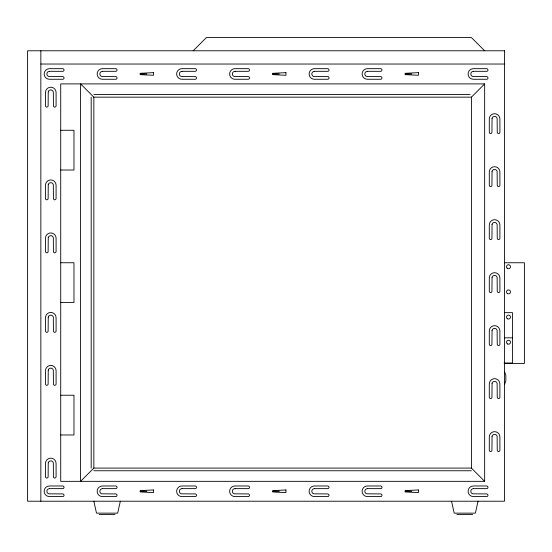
<?xml version="1.0" encoding="UTF-8"?>
<svg xmlns="http://www.w3.org/2000/svg" width="552" height="552" viewBox="0 0 552 552"><rect width="100%" height="100%" fill="white"/><g stroke="black" fill="none" stroke-linecap="round" stroke-linejoin="round"><path stroke-width="0.83" d="M120.336 501.216L117.686 513.139L96.49 513.139L93.84 501.216M478.032 501.216L475.382 513.139L454.186 513.139L451.536 501.216M504.528 384.634L505.853 380.659L505.853 375.36L504.528 371.386M193.2 50.784L206.448 37.536L471.408 37.536L484.656 50.784M484.656 481.344L471.408 468.096L93.84 468.096L80.592 481.344L80.592 83.904L93.84 97.152L471.408 97.152L484.656 83.904L484.656 481.344L60.72 481.344L60.72 83.904L484.656 83.904M40.848 64.032L504.528 64.032M140.208 73.968L146.832 73.968M272.688 73.968L279.312 73.968M405.168 73.968L411.792 73.968M93.84 94.502L470.083 94.502M60.72 130.272L73.968 130.272L73.968 170.016L60.72 170.016M60.72 262.752L73.968 262.752L73.968 302.496L60.72 302.496M504.528 262.752L524.4 262.752L524.4 363.437L504.528 363.437M504.528 312.653L512.477 312.653L512.477 362.995L504.045 362.995M504.528 337.824L512.477 337.824M60.72 395.232L73.968 395.232L73.968 434.976L60.72 434.976M93.84 470.746L471.408 470.746M140.208 491.28L146.832 491.28M272.688 491.28L279.312 491.28M405.168 491.28L411.792 491.28M99.16 514.464L115.016 514.464M456.856 514.464L472.712 514.464M471.408 97.152L471.408 468.096M93.84 97.152L93.84 468.096M91.19 97.152L91.19 468.096M40.848 50.784L40.848 501.216M48.245 91.832L48.134 105.763A1.325 1.325 0 0 1 46.81 107.088A1.325 1.325 0 0 1 45.485 105.763L45.485 92.515A5.299 5.299 0 0 1 50.784 87.216A5.299 5.299 0 0 1 56.083 92.515L56.083 105.763A1.325 1.325 0 0 1 54.758 107.088A1.325 1.325 0 0 1 53.434 105.763L53.323 91.832A2.629 2.629 0 0 0 48.245 91.832M48.245 184.568L48.134 198.499A1.325 1.325 0 0 1 46.81 199.824A1.325 1.325 0 0 1 45.485 198.499L45.485 185.251A5.299 5.299 0 0 1 50.784 179.952A5.299 5.299 0 0 1 56.083 185.251L56.083 198.499A1.325 1.325 0 0 1 54.758 199.824A1.325 1.325 0 0 1 53.434 198.499L53.323 184.568A2.629 2.629 0 0 0 48.245 184.568M48.245 237.56L48.134 251.491A1.325 1.325 0 0 1 46.81 252.816A1.325 1.325 0 0 1 45.485 251.491L45.485 238.243A5.299 5.299 0 0 1 50.784 232.944A5.299 5.299 0 0 1 56.083 238.243L56.083 251.491A1.325 1.325 0 0 1 54.758 252.816A1.325 1.325 0 0 1 53.434 251.491L53.323 237.56A2.629 2.629 0 0 0 48.245 237.56M48.245 317.048L48.134 330.979A1.325 1.325 0 0 1 46.81 332.304A1.325 1.325 0 0 1 45.485 330.979L45.485 317.731A5.299 5.299 0 0 1 50.784 312.432A5.299 5.299 0 0 1 56.083 317.731L56.083 330.979A1.325 1.325 0 0 1 54.758 332.304A1.325 1.325 0 0 1 53.434 330.979L53.323 317.048A2.629 2.629 0 0 0 48.245 317.048M48.245 370.04L48.134 383.971A1.325 1.325 0 0 1 46.81 385.296A1.325 1.325 0 0 1 45.485 383.971L45.485 370.723A5.299 5.299 0 0 1 50.784 365.424A5.299 5.299 0 0 1 56.083 370.723L56.083 383.971A1.325 1.325 0 0 1 54.758 385.296A1.325 1.325 0 0 1 53.434 383.971L53.323 370.04A2.629 2.629 0 0 0 48.245 370.04M48.245 462.776L48.134 476.707A1.325 1.325 0 0 1 46.81 478.032A1.325 1.325 0 0 1 45.485 476.707L45.485 463.459A5.299 5.299 0 0 1 50.784 458.16A5.299 5.299 0 0 1 56.083 463.459L56.083 476.707A1.325 1.325 0 0 1 54.758 478.032A1.325 1.325 0 0 1 53.434 476.707L53.323 462.776A2.629 2.629 0 0 0 48.245 462.776M492.053 118.328L491.942 132.259A1.325 1.325 0 0 1 490.618 133.584A1.325 1.325 0 0 1 489.293 132.259L489.293 119.011A5.299 5.299 0 0 1 494.592 113.712A5.299 5.299 0 0 1 499.891 119.011L499.891 132.259A1.325 1.325 0 0 1 498.566 133.584A1.325 1.325 0 0 1 497.242 132.259L497.131 118.328A2.629 2.629 0 0 0 492.053 118.328M492.053 171.32L491.942 185.251A1.325 1.325 0 0 1 490.618 186.576A1.325 1.325 0 0 1 489.293 185.251L489.293 172.003A5.299 5.299 0 0 1 494.592 166.704A5.299 5.299 0 0 1 499.891 172.003L499.891 185.251A1.325 1.325 0 0 1 498.566 186.576A1.325 1.325 0 0 1 497.242 185.251L497.131 171.32A2.629 2.629 0 0 0 492.053 171.32M492.053 224.312L491.942 238.243A1.325 1.325 0 0 1 490.618 239.568A1.325 1.325 0 0 1 489.293 238.243L489.293 224.995A5.299 5.299 0 0 1 494.592 219.696A5.299 5.299 0 0 1 499.891 224.995L499.891 238.243A1.325 1.325 0 0 1 498.566 239.568A1.325 1.325 0 0 1 497.242 238.243L497.131 224.312A2.629 2.629 0 0 0 492.053 224.312M492.053 277.304L491.942 291.235A1.325 1.325 0 0 1 490.618 292.56A1.325 1.325 0 0 1 489.293 291.235L489.293 277.987A5.299 5.299 0 0 1 494.592 272.688A5.299 5.299 0 0 1 499.891 277.987L499.891 291.235A1.325 1.325 0 0 1 498.566 292.56A1.325 1.325 0 0 1 497.242 291.235L497.131 277.304A2.629 2.629 0 0 0 492.053 277.304M492.053 330.296L491.942 344.227A1.325 1.325 0 0 1 490.618 345.552A1.325 1.325 0 0 1 489.293 344.227L489.293 330.979A5.299 5.299 0 0 1 494.592 325.68A5.299 5.299 0 0 1 499.891 330.979L499.891 344.227A1.325 1.325 0 0 1 498.566 345.552A1.325 1.325 0 0 1 497.242 344.227L497.131 330.296A2.629 2.629 0 0 0 492.053 330.296M492.053 383.288L491.942 397.219A1.325 1.325 0 0 1 490.618 398.544A1.325 1.325 0 0 1 489.293 397.219L489.293 383.971A5.299 5.299 0 0 1 494.592 378.672A5.299 5.299 0 0 1 499.891 383.971L499.891 397.219A1.325 1.325 0 0 1 498.566 398.544A1.325 1.325 0 0 1 497.242 397.219L497.131 383.288A2.629 2.629 0 0 0 492.053 383.288M492.053 436.28L491.942 450.211A1.325 1.325 0 0 1 490.618 451.536A1.325 1.325 0 0 1 489.293 450.211L489.293 436.963A5.299 5.299 0 0 1 494.592 431.664A5.299 5.299 0 0 1 499.891 436.963L499.891 450.211A1.325 1.325 0 0 1 498.566 451.536A1.325 1.325 0 0 1 497.242 450.211L497.131 436.28A2.629 2.629 0 0 0 492.053 436.28M49.632 71.318L48.776 71.429A2.629 2.629 0 0 0 48.776 76.507L62.707 76.618A1.325 1.325 0 0 1 64.032 77.942A1.325 1.325 0 0 1 62.707 79.267L49.459 79.267A5.299 5.299 0 0 1 44.16 73.968A5.299 5.299 0 0 1 49.459 68.669L62.707 68.669A1.325 1.325 0 0 1 64.032 69.994A1.325 1.325 0 0 1 62.707 71.318L49.632 71.318M102.624 71.318L101.768 71.429A2.629 2.629 0 0 0 101.768 76.507L115.699 76.618A1.325 1.325 0 0 1 117.024 77.942A1.325 1.325 0 0 1 115.699 79.267L102.451 79.267A5.299 5.299 0 0 1 97.152 73.968A5.299 5.299 0 0 1 102.451 68.669L115.699 68.669A1.325 1.325 0 0 1 117.024 69.994A1.325 1.325 0 0 1 115.699 71.318L102.624 71.318M182.112 71.318L181.256 71.429A2.629 2.629 0 0 0 181.256 76.507L195.187 76.618A1.325 1.325 0 0 1 196.512 77.942A1.325 1.325 0 0 1 195.187 79.267L181.939 79.267A5.299 5.299 0 0 1 176.64 73.968A5.299 5.299 0 0 1 181.939 68.669L195.187 68.669A1.325 1.325 0 0 1 196.512 69.994A1.325 1.325 0 0 1 195.187 71.318L182.112 71.318M235.104 71.318L234.248 71.429A2.629 2.629 0 0 0 234.248 76.507L248.179 76.618A1.325 1.325 0 0 1 249.504 77.942A1.325 1.325 0 0 1 248.179 79.267L234.931 79.267A5.299 5.299 0 0 1 229.632 73.968A5.299 5.299 0 0 1 234.931 68.669L248.179 68.669A1.325 1.325 0 0 1 249.504 69.994A1.325 1.325 0 0 1 248.179 71.318L235.104 71.318M314.592 71.318L313.736 71.429A2.629 2.629 0 0 0 313.736 76.507L327.667 76.618A1.325 1.325 0 0 1 328.992 77.942A1.325 1.325 0 0 1 327.667 79.267L314.419 79.267A5.299 5.299 0 0 1 309.12 73.968A5.299 5.299 0 0 1 314.419 68.669L327.667 68.669A1.325 1.325 0 0 1 328.992 69.994A1.325 1.325 0 0 1 327.667 71.318L314.592 71.318M367.584 71.318L366.728 71.429A2.629 2.629 0 0 0 366.728 76.507L380.659 76.618A1.325 1.325 0 0 1 381.984 77.942A1.325 1.325 0 0 1 380.659 79.267L367.411 79.267A5.299 5.299 0 0 1 362.112 73.968A5.299 5.299 0 0 1 367.411 68.669L380.659 68.669A1.325 1.325 0 0 1 381.984 69.994A1.325 1.325 0 0 1 380.659 71.318L367.584 71.318M473.568 71.318L472.712 71.429A2.629 2.629 0 0 0 472.712 76.507L486.643 76.618A1.325 1.325 0 0 1 487.968 77.942A1.325 1.325 0 0 1 486.643 79.267L473.395 79.267A5.299 5.299 0 0 1 468.096 73.968A5.299 5.299 0 0 1 473.395 68.669L486.643 68.669A1.325 1.325 0 0 1 487.968 69.994A1.325 1.325 0 0 1 486.643 71.318L473.568 71.318M49.632 488.63L48.776 488.741A2.629 2.629 0 0 0 48.776 493.819L62.707 493.93A1.325 1.325 0 0 1 64.032 495.254A1.325 1.325 0 0 1 62.707 496.579L49.459 496.579A5.299 5.299 0 0 1 44.16 491.28A5.299 5.299 0 0 1 49.459 485.981L62.707 485.981A1.325 1.325 0 0 1 64.032 487.306A1.325 1.325 0 0 1 62.707 488.63L49.632 488.63M102.624 488.63L101.768 488.741A2.629 2.629 0 0 0 101.768 493.819L115.699 493.93A1.325 1.325 0 0 1 117.024 495.254A1.325 1.325 0 0 1 115.699 496.579L102.451 496.579A5.299 5.299 0 0 1 97.152 491.28A5.299 5.299 0 0 1 102.451 485.981L115.699 485.981A1.325 1.325 0 0 1 117.024 487.306A1.325 1.325 0 0 1 115.699 488.63L102.624 488.63M182.112 488.63L181.256 488.741A2.629 2.629 0 0 0 181.256 493.819L195.187 493.93A1.325 1.325 0 0 1 196.512 495.254A1.325 1.325 0 0 1 195.187 496.579L181.939 496.579A5.299 5.299 0 0 1 176.64 491.28A5.299 5.299 0 0 1 181.939 485.981L195.187 485.981A1.325 1.325 0 0 1 196.512 487.306A1.325 1.325 0 0 1 195.187 488.63L182.112 488.63M235.104 488.63L234.248 488.741A2.629 2.629 0 0 0 234.248 493.819L248.179 493.93A1.325 1.325 0 0 1 249.504 495.254A1.325 1.325 0 0 1 248.179 496.579L234.931 496.579A5.299 5.299 0 0 1 229.632 491.28A5.299 5.299 0 0 1 234.931 485.981L248.179 485.981A1.325 1.325 0 0 1 249.504 487.306A1.325 1.325 0 0 1 248.179 488.63L235.104 488.63M314.592 488.63L313.736 488.741A2.629 2.629 0 0 0 313.736 493.819L327.667 493.93A1.325 1.325 0 0 1 328.992 495.254A1.325 1.325 0 0 1 327.667 496.579L314.419 496.579A5.299 5.299 0 0 1 309.12 491.28A5.299 5.299 0 0 1 314.419 485.981L327.667 485.981A1.325 1.325 0 0 1 328.992 487.306A1.325 1.325 0 0 1 327.667 488.63L314.592 488.63M367.584 488.63L366.728 488.741A2.629 2.629 0 0 0 366.728 493.819L380.659 493.93A1.325 1.325 0 0 1 381.984 495.254A1.325 1.325 0 0 1 380.659 496.579L367.411 496.579A5.299 5.299 0 0 1 362.112 491.28A5.299 5.299 0 0 1 367.411 485.981L380.659 485.981A1.325 1.325 0 0 1 381.984 487.306A1.325 1.325 0 0 1 380.659 488.63L367.584 488.63M473.568 488.63L472.712 488.741A2.629 2.629 0 0 0 472.712 493.819L486.643 493.93A1.325 1.325 0 0 1 487.968 495.254A1.325 1.325 0 0 1 486.643 496.579L473.395 496.579A5.299 5.299 0 0 1 468.096 491.28A5.299 5.299 0 0 1 473.395 485.981L486.643 485.981A1.325 1.325 0 0 1 487.968 487.306A1.325 1.325 0 0 1 486.643 488.63L473.568 488.63M153.456 72.643L140.208 73.306L140.208 74.63L153.456 75.293L153.456 72.643M285.936 72.643L272.688 73.306L272.688 74.63L285.936 75.293L285.936 72.643M418.416 72.643L405.168 73.306L405.168 74.63L418.416 75.293L418.416 72.643M153.456 489.955L140.208 490.618L140.208 491.942L153.456 492.605L153.456 489.955M285.936 489.955L272.688 490.618L272.688 491.942L285.936 492.605L285.936 489.955M418.416 489.955L405.168 490.618L405.168 491.942L418.416 492.605L418.416 489.955M504.528 50.784L27.6 50.784L27.6 501.216L504.528 501.216L504.528 50.784M507.509 318.787A1.987 1.987 0 0 0 510.49 317.069A1.987 1.987 0 0 0 507.509 315.351A1.987 1.987 0 0 0 507.509 318.787M507.509 343.958A1.987 1.987 0 0 0 510.49 342.24A1.987 1.987 0 0 0 507.509 340.522A1.987 1.987 0 0 0 507.509 343.958M507.095 268.134A1.987 1.987 0 0 0 510.421 267.244A1.987 1.987 0 0 0 507.985 264.808A1.987 1.987 0 0 0 507.095 268.134M507.509 293.616A1.987 1.987 0 0 0 510.49 291.898A1.987 1.987 0 0 0 507.509 290.179A1.987 1.987 0 0 0 507.509 293.616"/></g></svg>
